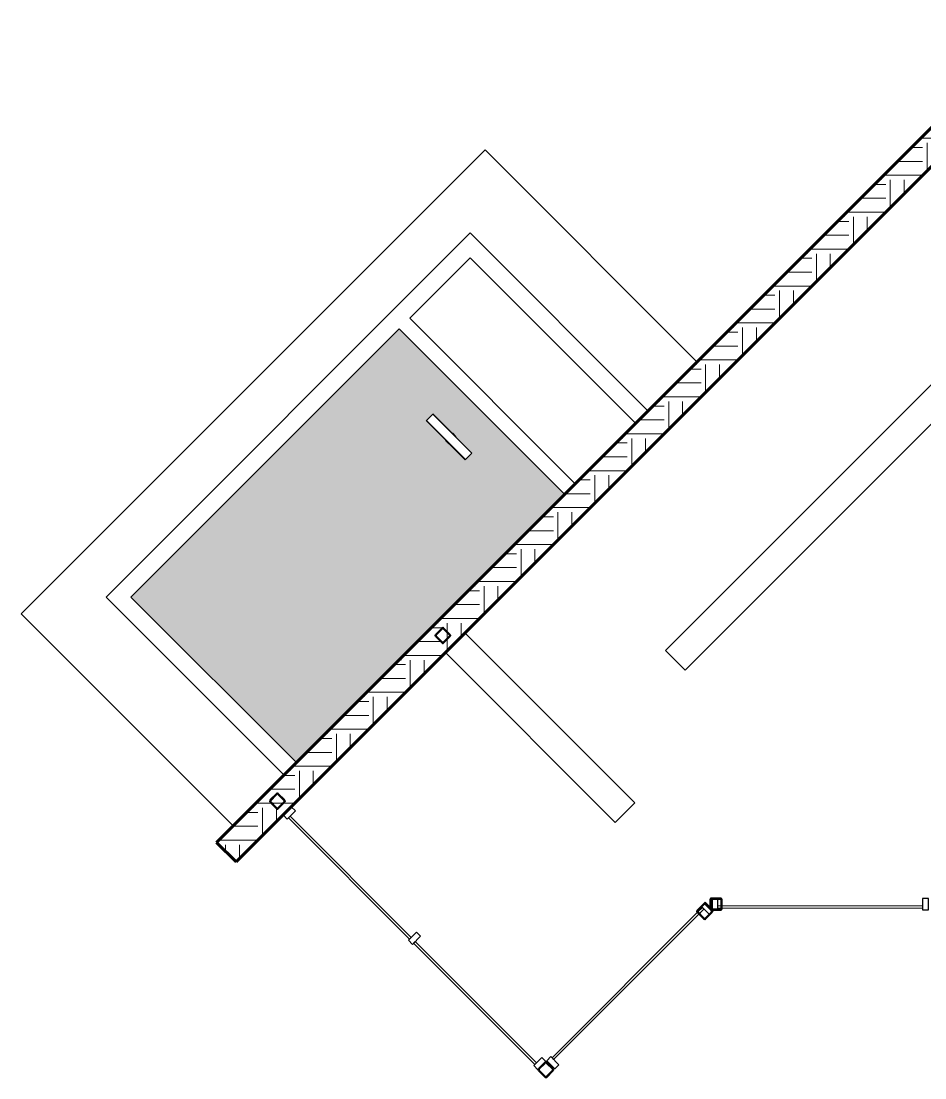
# Model space of a CAD drawing. Header units: inches. Extents: x -10318 to -7858, y -1627 to -453.
# Drawn here: x -10318.5 to -9926.9, y -1440.4 to -982.7 of the extents above; entities that cross this region are included whole.
import ezdxf

# ---------------------------------------------------------------- set-up
doc = ezdxf.new("R2010")
doc.units = ezdxf.units.IN
doc.header["$MEASUREMENT"] = 0
for name, color, linetype, lineweight in [('A-CLNG', 13, 'Continuous', 18), ('A-CLNG-PATT', 13, 'Continuous', 18), ('A-DETL-MBND', 5, 'Continuous', 9), ('A-GLAZ-CURT', 52, 'Continuous', 9), ('A-GLAZ-CWMG', 51, 'Continuous', 9), ('A-WALL', 113, 'Continuous', 18), ('A-WALL-PATT', 111, 'Continuous', 60), ('M-EQPM', 50, 'Continuous', 9), ('S-COLS', 52, 'Continuous', 9)]:
    doc.layers.add(name, color=color, linetype=linetype, lineweight=lineweight)

# ---------------------------------------------------------------- blocks, each defined once
blk = doc.blocks.new('System Panel - Glazed-7582751-3 Upper Dim')
at = {"layer": 'A-GLAZ-CURT', "lineweight": 18}
for p, q in [((-42.9, -0.75), (-44.36, -0.75)), ((-44.36, -0.75), (-44.36, -1.75)), ((-44.36, -1.75), (-42.9, -1.75)), ((44.36, -0.75), (-42.66, -0.75)), ((-42.66, -1.75), (44.36, -1.75)), ((44.36, -1.75), (44.36, -0.75))]:
    blk.add_line(p, q, dxfattribs=at)
blk = doc.blocks.new('Rectangular Mullion - 2_5_ x 5_ rectangular-6705977-3 Upper Dim')
at = {"layer": 'A-GLAZ-CWMG', "lineweight": 30}
for p, q in [((-2.5, 2.267), (-2.5, -2.267)), ((0, -2.267), (0, 2.267))]:
    blk.add_line(p, q, dxfattribs=at)
blk = doc.blocks.new('Rectangular Mullion - 2_5_ x 5_ rectangular-6705968-3 Upper Dim')
at = {"layer": 'A-GLAZ-CWMG', "lineweight": 30}
for p, q in [((-1.25, 2.5), (1.25, 2.5)), ((-1.25, -2.5), (-1.25, 2.5)), ((1.25, 2.5), (1.25, -2.5)), ((1.25, -2.5), (-1.25, -2.5))]:
    blk.add_line(p, q, dxfattribs=at)
blk = doc.blocks.new('Rectangular Mullion - 2_5_ x 5_ rectangular-7387028-3 Upper Dim')
at = {"layer": 'A-GLAZ-CWMG', "lineweight": 30}
for p, q in [((0, 2.5), (-2.5, 2.5)), ((-2.5, 2.5), (-2.5, -2.5)), ((0, 2.034), (0, 2.5)), ((-2.5, -2.5), (0, -2.5)), ((0, -2.5), (0, -2.034))]:
    blk.add_line(p, q, dxfattribs=at)
blk = doc.blocks.new('System Panel - Glazed-7563583-3 Upper Dim')
at = {"layer": 'A-GLAZ-CURT', "lineweight": 18}
for p, q in [((37.15, 1.75), (-37.15, 1.75)), ((-37.15, 1.75), (-37.15, 0.75)), ((-37.15, 0.75), (37.15, 0.75)), ((37.15, 0.75), (37.15, 1.75))]:
    blk.add_line(p, q, dxfattribs=at)
blk = doc.blocks.new('System Panel - Glazed-7387030-3 Upper Dim')
at = {"layer": 'A-GLAZ-CURT', "lineweight": 18}
for p, q in [((37.125, 1.75), (-37.125, 1.75)), ((-37.125, 1.75), (-37.125, 0.75)), ((-37.125, 0.75), (37.125, 0.75)), ((37.125, 0.75), (37.125, 1.75))]:
    blk.add_line(p, q, dxfattribs=at)
blk = doc.blocks.new('Rectangular Mullion - 2_5_ x 5_ rectangular-7387031-3 Upper Dim')
at = {"layer": 'A-GLAZ-CWMG', "lineweight": 30}
for p, q in [((-2.5, 2.5), (0, 2.5)), ((-2.5, -2.5), (-2.5, 2.5)), ((0, 2.5), (0, -2.5)), ((0, -2.5), (-2.5, -2.5))]:
    blk.add_line(p, q, dxfattribs=at)
blk = doc.blocks.new('Rectangular Mullion - 2_5_ x 5_ rectangular-7387024-3 Upper Dim')
at = {"layer": 'A-GLAZ-CWMG', "lineweight": 30}
for p, q in [((-1.25, 2.5), (1.25, 2.5)), ((-1.25, -2.5), (-1.25, 2.5)), ((1.25, 2.5), (1.25, -2.5)), ((1.25, -2.5), (-1.25, -2.5))]:
    blk.add_line(p, q, dxfattribs=at)
blk = doc.blocks.new('HSS-Hollow Structural Section-Column - HSS5X5X1_4-7563565-3 Upper Dim')
at = {"layer": 'S-COLS'}
h = blk.add_hatch(dxfattribs=at)
h.set_pattern_fill('FP_3', color=256, style=0, pattern_type=2)
h.set_pattern_definition([(0, (7754.595, -5735.874), (0, 8.96), []), (0, (7761.383, -5729.086), (0, 8.96), [])])
h.paths.add_polyline_path([(-2.36, -2.36), (-2.03, -2.5), (2.03, -2.5), (2.36, -2.36), (2.5, -2.03), (2.5, 2.03), (2.36, 2.36), (2.03, 2.5), (-2.03, 2.5), (-2.36, 2.36), (-2.5, 2.03), (-2.5, -2.03)])
h.paths.add_polyline_path([(-2.2, -2.2), (-2.27, -2.03), (-2.27, 2.03), (-2.2, 2.2), (-2.03, 2.27), (2.03, 2.27), (2.2, 2.2), (2.27, 2.03), (2.27, -2.03), (2.2, -2.2), (2.03, -2.27), (-2.03, -2.27)])
at = {"layer": 'S-COLS', "lineweight": 40}
for p, q in [((-2.5, 2.03), (-2.5, -2.03)), ((-2.27, -2.03), (-2.27, 2.03)), ((2.03, 2.5), (-2.03, 2.5)), ((-2.03, 2.27), (2.03, 2.27)), ((2.27, 2.03), (2.27, -2.03)), ((2.5, -2.03), (2.5, 2.03)), ((2.03, -2.27), (-2.03, -2.27)), ((-2.03, -2.5), (2.03, -2.5))]:
    blk.add_line(p, q, dxfattribs=at)
for centre, radius, start, end in [((-2.03, 2.03), 0.466, 90, 180), ((-2.03, 2.03), 0.233, 90, 180), ((2.03, 2.03), 0.466, 360, 90), ((2.03, 2.03), 0.233, 0, 90), ((-2.03, -2.03), 0.466, 180, 270), ((-2.03, -2.03), 0.233, 180, 270), ((2.03, -2.03), 0.466, 270, 360), ((2.03, -2.03), 0.233, 270, 360)]:
    blk.add_arc(centre, radius, start, end, dxfattribs=at)
blk = doc.blocks.new('Rectangular Mullion - 2_5_ x 5_ rectangular-V1-3 Upper Dim')
at = {"layer": 'A-GLAZ-CWMG', "lineweight": 30}
for p, q in [((0, 2.5), (-2.5, 2.5)), ((-2.5, 2.5), (-2.5, -2.5)), ((0, -2.5), (0, 2.5)), ((-2.5, -2.5), (0, -2.5))]:
    blk.add_line(p, q, dxfattribs=at)
blk = doc.blocks.new('HSS-Hollow Structural Section-Column - HSS5X5X1_4-7618822-3 Upper Dim')
at = {"layer": 'S-COLS'}
h = blk.add_hatch(dxfattribs=at)
h.set_pattern_fill('FP_5', color=256, style=0, pattern_type=2)
h.set_pattern_definition([(0, (7754.595, -5900.415), (0, 8.96), []), (0, (7761.383, -5893.627), (0, 8.96), [])])
h.paths.add_polyline_path([(-2.36, -2.36), (-2.03, -2.5), (2.03, -2.5), (2.36, -2.36), (2.5, -2.03), (2.5, 2.03), (2.36, 2.36), (2.03, 2.5), (-2.03, 2.5), (-2.36, 2.36), (-2.5, 2.03), (-2.5, -2.03)])
h.paths.add_polyline_path([(-2.2, -2.2), (-2.27, -2.03), (-2.27, 2.03), (-2.2, 2.2), (-2.03, 2.27), (2.03, 2.27), (2.2, 2.2), (2.27, 2.03), (2.27, -2.03), (2.2, -2.2), (2.03, -2.27), (-2.03, -2.27)])
at = {"layer": 'S-COLS', "lineweight": 40}
for p, q in [((-2.5, 2.03), (-2.5, -2.03)), ((-2.27, -2.03), (-2.27, 2.03)), ((2.03, 2.5), (-2.03, 2.5)), ((-2.03, 2.27), (2.03, 2.27)), ((2.27, 2.03), (2.27, -2.03)), ((2.5, -2.03), (2.5, 2.03)), ((2.03, -2.27), (-2.03, -2.27)), ((-2.03, -2.5), (2.03, -2.5))]:
    blk.add_line(p, q, dxfattribs=at)
for centre, radius, start, end in [((-2.03, 2.03), 0.466, 90, 180), ((-2.03, 2.03), 0.233, 90, 180), ((2.03, 2.03), 0.466, 360, 90), ((2.03, 2.03), 0.233, 0, 90), ((-2.03, -2.03), 0.466, 180, 270), ((-2.03, -2.03), 0.233, 180, 270), ((2.03, -2.03), 0.233, 270, 360), ((2.03, -2.03), 0.466, 270, 360)]:
    blk.add_arc(centre, radius, start, end, dxfattribs=at)
blk = doc.blocks.new('HSS-Hollow Structural Section-Column - HSS5X5X1_4-V2-3 Upper Dim')
at = {"layer": 'S-COLS'}
h = blk.add_hatch(dxfattribs=at)
h.set_pattern_fill('FP_6', color=256, style=0, pattern_type=2)
h.set_pattern_definition([(0, (7653.18, -5900.415), (0, 8.96), []), (0, (7659.968, -5893.627), (0, 8.96), [])])
h.paths.add_polyline_path([(-2.36, -2.36), (-2.03, -2.5), (2.03, -2.5), (2.36, -2.36), (2.5, -2.03), (2.5, 2.03), (2.36, 2.36), (2.03, 2.5), (-2.03, 2.5), (-2.36, 2.36), (-2.5, 2.03), (-2.5, -2.03)])
h.paths.add_polyline_path([(-2.2, -2.2), (-2.27, -2.03), (-2.27, 2.03), (-2.2, 2.2), (-2.03, 2.27), (2.03, 2.27), (2.2, 2.2), (2.27, 2.03), (2.27, -2.03), (2.2, -2.2), (2.03, -2.27), (-2.03, -2.27)])
at = {"layer": 'S-COLS', "lineweight": 40}
for p, q in [((-2.5, 2.03), (-2.5, -2.03)), ((-2.27, -2.03), (-2.27, 2.03)), ((2.03, 2.5), (-2.03, 2.5)), ((-2.03, 2.27), (2.03, 2.27)), ((2.27, 2.03), (2.27, -2.03)), ((2.5, -2.03), (2.5, 2.03)), ((2.03, -2.27), (-2.03, -2.27)), ((-2.03, -2.5), (2.03, -2.5))]:
    blk.add_line(p, q, dxfattribs=at)
for centre, radius, start, end in [((-2.03, 2.03), 0.466, 90, 180), ((-2.03, 2.03), 0.233, 90, 180), ((2.03, 2.03), 0.466, 360, 90), ((2.03, 2.03), 0.233, 0, 90), ((-2.03, -2.03), 0.466, 180, 270), ((-2.03, -2.03), 0.233, 180, 270), ((2.03, -2.03), 0.466, 270, 360), ((2.03, -2.03), 0.233, 270, 360)]:
    blk.add_arc(centre, radius, start, end, dxfattribs=at)
blk = doc.blocks.new('System Panel - Glazed-7582754-3 Upper Dim')
at = {"layer": 'A-GLAZ-CURT', "lineweight": 18}
for p, q in [((43.11, 1.75), (-46.05, 1.75)), ((-46.05, 1.75), (-46.05, 0.75)), ((-46.05, 0.75), (43.11, 0.75)), ((46.05, 1.75), (43.33, 1.75)), ((43.34, 0.75), (46.05, 0.75)), ((46.05, 0.75), (46.05, 1.75))]:
    blk.add_line(p, q, dxfattribs=at)
blk = doc.blocks.new('Rectangular Mullion - 2_5_ x 5_ rectangular-V3-3 Upper Dim')
at = {"layer": 'A-GLAZ-CWMG', "lineweight": 30}
for p, q in [((-2.5, -2.13), (-2.5, 2.41)), ((-0.58, 2.5), (0, 2.5)), ((0, 2.5), (0, 2.21)), ((0, 1.89), (0, 0.88)), ((0, 0.55), (0, -2.5)), ((-2.5, -2.5), (-2.5, -2.36)), ((0, -2.5), (-2.5, -2.5))]:
    blk.add_line(p, q, dxfattribs=at)
blk = doc.blocks.new('Linear_Slot_Diffuser_-_SDS_23171 - Type 14 - Flush Mount Lay-In-3524785-3 Upper Dim')
at = {"layer": 'M-EQPM'}
for p, q in [((-12, 1.94), (-12, -1.94)), ((-11.97, 1.94), (-12, 1.94)), ((-11.97, 2.03), (-11.97, 1.94)), ((-11.97, 2.03), (11.97, 2.03)), ((-11.97, -1.94), (-11.97, 1.94)), ((-11.97, 1.94), (-11.97, -1.94)), ((-11.97, 1.94), (11.97, 1.94)), ((0, 2.2), (0, 2.17)), ((0, 2.2), (2, 2.2)), ((0, 2.17), (0, 2.03)), ((0, 2.17), (2, 2.17)), ((2, 2.17), (2, 2.2)), ((2, 2.03), (2, 2.17)), ((11.97, 1.94), (11.97, 2.03)), ((11.97, 1.94), (11.97, -1.94)), ((12, 1.94), (11.97, 1.94)), ((11.97, -1.94), (11.97, 1.94)), ((12, -1.94), (12, 1.94)), ((-12, -1.94), (-11.97, -1.94)), ((-11.97, -1.94), (-11.97, -2.03)), ((11.97, -1.94), (-11.97, -1.94)), ((-11.97, -2.03), (11.97, -2.03)), ((0, -2.03), (0, -2.17)), ((0, -2.17), (0, -2.2)), ((0, -2.17), (2, -2.17)), ((0, -2.2), (2, -2.2)), ((2, -2.17), (2, -2.03)), ((2, -2.2), (2, -2.17)), ((11.97, -1.94), (12, -1.94)), ((11.97, -2.03), (11.97, -1.94))]:
    blk.add_line(p, q, dxfattribs=at)
blk = doc.blocks.new('HSS-Hollow Structural Section-Column - HSS5X5X1_4-V4-3 Upper Dim')
at = {"layer": 'S-COLS'}
h = blk.add_hatch(dxfattribs=at)
h.set_pattern_fill('FP_13', color=256, style=0, pattern_type=2)
h.set_pattern_definition([(45, (9465.537, 1355.74), (-6.335677, 6.335677), []), (45, (9465.537, 1365.34), (-6.335677, 6.335677), [])])
h.paths.add_polyline_path([(2.03, -2.5), (2.36, -2.36), (2.5, -2.03), (2.5, 2.03), (2.36, 2.36), (2.03, 2.5), (-2.03, 2.5), (-2.36, 2.36), (-2.5, 2.03), (-2.5, -2.03), (-2.36, -2.36), (-2.03, -2.5)])
h.paths.add_polyline_path([(2.03, -2.27), (-2.03, -2.27), (-2.2, -2.2), (-2.27, -2.03), (-2.27, 2.03), (-2.2, 2.2), (-2.03, 2.27), (2.03, 2.27), (2.2, 2.2), (2.27, 2.03), (2.27, -2.03), (2.2, -2.2)])
at = {"layer": 'S-COLS', "lineweight": 40}
for p, q in [((-2.5, 2.03), (-2.5, -2.03)), ((-2.27, -2.03), (-2.27, 2.03)), ((2.03, 2.5), (-2.03, 2.5)), ((-2.03, 2.27), (2.03, 2.27)), ((2.27, 2.03), (2.27, -2.03)), ((2.5, -2.03), (2.5, 2.03)), ((2.03, -2.27), (-2.03, -2.27)), ((-2.03, -2.5), (2.03, -2.5))]:
    blk.add_line(p, q, dxfattribs=at)
for centre, radius, start, end in [((-2.03, 2.03), 0.466, 90, 180), ((-2.03, 2.03), 0.233, 90, 180), ((2.03, 2.03), 0.466, 360, 90), ((2.03, 2.03), 0.233, 0, 90), ((-2.03, -2.03), 0.466, 180, 270), ((-2.03, -2.03), 0.233, 180, 270), ((2.03, -2.03), 0.466, 270, 360), ((2.03, -2.03), 0.233, 270, 360)]:
    blk.add_arc(centre, radius, start, end, dxfattribs=at)
blk = doc.blocks.new('HSS-Hollow Structural Section-Column - HSS5X5X1_4-7640956-3 Upper Dim')
at = {"layer": 'S-COLS'}
h = blk.add_hatch(dxfattribs=at)
h.set_pattern_fill('FP_14', color=256, style=0, pattern_type=2)
h.set_pattern_definition([(0, (7657.442, -5735.734), (0, 8.96), []), (0, (7664.23, -5728.946), (0, 8.96), [])])
h.paths.add_polyline_path([(-2.36, -2.36), (-2.03, -2.5), (2.03, -2.5), (2.36, -2.36), (2.5, -2.03), (2.5, 2.03), (2.36, 2.36), (2.03, 2.5), (-2.03, 2.5), (-2.36, 2.36), (-2.5, 2.03), (-2.5, -2.03)])
h.paths.add_polyline_path([(-2.2, -2.2), (-2.27, -2.03), (-2.27, 2.03), (-2.2, 2.2), (-2.03, 2.27), (2.03, 2.27), (2.2, 2.2), (2.27, 2.03), (2.27, -2.03), (2.2, -2.2), (2.03, -2.27), (-2.03, -2.27)])
at = {"layer": 'S-COLS', "lineweight": 40}
for p, q in [((-2.5, 2.03), (-2.5, -2.03)), ((-2.27, -2.03), (-2.27, 2.03)), ((2.03, 2.5), (-2.03, 2.5)), ((-2.03, 2.27), (2.03, 2.27)), ((2.27, 2.03), (2.27, -2.03)), ((2.5, -2.03), (2.5, 2.03)), ((2.03, -2.27), (-2.03, -2.27)), ((-2.03, -2.5), (2.03, -2.5))]:
    blk.add_line(p, q, dxfattribs=at)
for centre, radius, start, end in [((-2.03, 2.03), 0.466, 90, 180), ((-2.03, 2.03), 0.233, 90, 180), ((2.03, 2.03), 0.466, 360, 90), ((2.03, 2.03), 0.233, 0, 90), ((-2.03, -2.03), 0.466, 180, 270), ((-2.03, -2.03), 0.233, 180, 270), ((2.03, -2.03), 0.233, 270, 360), ((2.03, -2.03), 0.466, 270, 360)]:
    blk.add_arc(centre, radius, start, end, dxfattribs=at)

msp = doc.modelspace()

# ---------------------------------------------------------------- hatches: boundary and pattern name
at = {"layer": 'A-CLNG-PATT'}
h = msp.add_hatch(dxfattribs=at)
h.set_pattern_fill('FP_9', color=256, style=0, pattern_type=2)
h.set_pattern_definition([(0, (-551.876, -9.399), (10.24, 2.56), [0.8448, -6.835, 0.8448, -6.835, -40.96]), (0, (-551.876, -9.399), (10.24, 2.56), [-15.36, 0.8448, -14.515, 0.8448, -6.835, -17.92]), (0, (-551.876, -9.399), (10.24, 2.56), [-38.4, 0.8448, -4.275, 0.8448, -11.955]), (120, (-548.036, -8.119), (-7.33702503, 7.58810013), [0.8448, -6.835, 0.8448, -6.835, -40.96]), (120, (-548.036, -8.119), (-7.33702503, 7.58810013), [-15.36, 0.8448, -14.515, 0.8448, -6.835, -17.92]), (120, (-548.036, -8.119), (-7.33702503, 7.58810013), [-38.4, 0.8448, -4.275, 0.8448, -11.955]), (240, (-546.756, -2.999), (-2.90297497, -10.14810013), [0.8448, -6.835, 0.8448, -6.835, -40.96]), (240, (-546.756, -2.999), (-2.90297497, -10.14810013), [-15.36, 0.8448, -14.515, 0.8448, -6.835, -17.92]), (240, (-546.756, -2.999), (-2.90297497, -10.14810013), [-38.4, 0.8448, -4.275, 0.8448, -11.955])])
h.paths.add_polyline_path([(-10199.2064, -1303.797), (-10083.009, -1187.5995), (-10154.6779, -1115.9306), (-10270.8754, -1232.128), (-10206.6859, -1296.3175)])
h.paths.add_polyline_path([(-10125.9999, -1172.6076), (-10133.0488, -1165.5587), (-10133.1667, -1165.6766), (-10134.5809, -1164.2623), (-10134.463, -1164.1445), (-10142.9262, -1155.6813), (-10142.8589, -1155.6139), (-10142.869, -1155.5798), (-10140.1409, -1152.8518), (-10140.1188, -1152.8739), (-10140.0525, -1152.8076), (-10131.5893, -1161.2708), (-10131.4704, -1161.1518), (-10130.0562, -1162.566), (-10130.1751, -1162.685), (-10123.1262, -1169.7339), (-10123.1924, -1169.8002), (-10123.1703, -1169.8223), (-10125.9104, -1172.5624), (-10125.9325, -1172.5403), (-10125.9546, -1172.5624)])
at = {"layer": 'A-WALL-PATT', "lineweight": 9}
h = msp.add_hatch(dxfattribs=at)
h.set_pattern_fill('FP_1', color=256, style=0, pattern_type=2)
h.set_pattern_definition([(0, (-551.876, -9.399), (16, 16), [16, -16]), (0, (-551.876, -3.399), (16, 16), [16, -16]), (0, (-551.876, 2.601), (16, 16), [16, -16]), (90, (-549.876, 4.601), (-16, 16), [16, -16]), (90, (-543.876, 4.601), (-16, 16), [16, -16]), (90, (-537.876, 4.601), (-16, 16), [16, -16])])
h.paths.add_polyline_path([(-10225.299, -1346.8601), (-9906.5218, -1028.0829), (-9915.0071, -1019.5976), (-10233.7843, -1338.3749)])
h.paths.add_polyline_path([(-10207.4265, -1323.8449), (-10207.7561, -1323.7084), (-10210.6326, -1320.8319), (-10210.7691, -1320.5024), (-10210.6326, -1320.1728), (-10207.7561, -1317.2963), (-10207.4265, -1317.1598), (-10207.097, -1317.2963), (-10204.2205, -1320.1728), (-10204.084, -1320.5024), (-10204.2205, -1320.8319), (-10207.097, -1323.7084), (-10207.2618, -1323.7766)])
h.paths.add_polyline_path([(-10207.4265, -1323.6119), (-10207.2618, -1323.5436), (-10204.3853, -1320.6671), (-10204.317, -1320.5024), (-10204.3853, -1320.3376), (-10207.2618, -1317.4611), (-10207.4265, -1317.3928), (-10207.5913, -1317.4611), (-10210.4678, -1320.3376), (-10210.5361, -1320.5024), (-10210.4678, -1320.6671), (-10207.5913, -1323.5436)])
h.paths.add_polyline_path([(-10135.7151, -1252.1334), (-10136.0446, -1251.9969), (-10138.9211, -1249.1204), (-10139.0576, -1248.7909), (-10138.9211, -1248.4614), (-10136.0446, -1245.5849), (-10135.7151, -1245.4484), (-10135.3856, -1245.5849), (-10132.5091, -1248.4614), (-10132.3726, -1248.7909), (-10132.5091, -1249.1204), (-10135.3856, -1251.9969), (-10135.5503, -1252.0652)])
h.paths.add_polyline_path([(-10135.7151, -1251.9004), (-10135.5503, -1251.8322), (-10132.6738, -1248.9557), (-10132.6056, -1248.7909), (-10132.6738, -1248.6261), (-10135.5503, -1245.7496), (-10135.7151, -1245.6814), (-10135.8798, -1245.7496), (-10138.7564, -1248.6261), (-10138.8246, -1248.7909), (-10138.7564, -1248.9557), (-10135.8798, -1251.8322)])
h.paths.add_polyline_path([(-9879.2982, -1000.8593), (-9869.5755, -991.1366), (-9878.0607, -982.6513), (-9887.7835, -992.374), (-9883.3593, -996.7982)])

# ---------------------------------------------------------------- linework, layer by layer
at = {"layer": 'A-CLNG'}
for p, q in [((-10154.6779, -1115.9306), (-10270.8754, -1232.128)), ((-10083.009, -1187.5995), (-10154.6779, -1115.9306)), ((-10270.8754, -1232.128), (-10199.2064, -1303.797))]:
    msp.add_line(p, q, dxfattribs=at)
at = {"layer": 'A-DETL-MBND'}
for p, q in [((-10117.4664, -1038.3849), (-10318.4573, -1239.3758)), ((-10025.6304, -1130.221), (-10117.4664, -1038.3849)), ((-10039.2972, -1255.27), (-9839.5129, -1055.4857)), ((-9834.5424, -1067.4857), (-10030.8119, -1263.7552)), ((-10318.4573, -1239.3758), (-10226.6213, -1331.2119)), ((-10126.1321, -1247.6932), (-10052.5196, -1321.3057)), ((-10061.0049, -1329.791), (-10134.6174, -1256.1785)), ((-10030.8119, -1263.7552), (-10039.2972, -1255.27)), ((-10052.5196, -1321.3057), (-10061.0049, -1329.791))]:
    msp.add_line(p, q, dxfattribs=at)
at = {"layer": 'A-WALL', "lineweight": 60}
for p, q in [((-9915.0071, -1019.5976), (-10233.7843, -1338.3749)), ((-10225.299, -1346.8601), (-9906.5218, -1028.0829)), ((-10233.7843, -1338.3749), (-10225.299, -1346.8601))]:
    msp.add_line(p, q, dxfattribs=at)
at = {"layer": 'A-WALL'}
for p, q in [((-10281.6588, -1232.128), (-10123.9188, -1074.388)), ((-10123.9188, -1074.388), (-10046.8581, -1151.4487)), ((-10123.9188, -1085.1714), (-10150.0817, -1111.3344)), ((-10052.2498, -1156.8404), (-10123.9188, -1085.1714)), ((-10150.0817, -1111.3344), (-10078.4128, -1183.0033)), ((-10204.5981, -1309.1887), (-10281.6588, -1232.128))]:
    msp.add_line(p, q, dxfattribs=at)

# ---------------------------------------------------------------- block references
at = {"layer": 'A-GLAZ-CURT'}
for name, p, rotation in [('System Panel - Glazed-7387030-3 Upper Dim', (-10175.1648, -1352.7641), 135.0000000000011), ('System Panel - Glazed-7582754-3 Upper Dim', (-10054.6287, -1400.4012), 45.00000000000085), ('System Panel - Glazed-7563583-3 Upper Dim', (-10120.8797, -1407.0492), 135.0000000000011)]:
    msp.add_blockref(name, p, dxfattribs=dict(at, rotation=rotation))
msp.add_blockref('System Panel - Glazed-7582751-3 Upper Dim', (-9972.2484, -1365.1392), dxfattribs=at)
at = {"layer": 'A-GLAZ-CWMG', "extrusion": (0, 0, -1)}
for name, p, rotation in [('Rectangular Mullion - 2_5_ x 5_ rectangular-7387031-3 Upper Dim', (10203.1839, -1324.745), 44.99999999999885), ('Rectangular Mullion - 2_5_ x 5_ rectangular-6705968-3 Upper Dim', (9926.6338, -1365.1392), 180), ('Rectangular Mullion - 2_5_ x 5_ rectangular-V3-3 Upper Dim', (10020.3006, -1366.0731), 134.9999999999991), ('Rectangular Mullion - 2_5_ x 5_ rectangular-7387024-3 Upper Dim', (10148.0296, -1379.8993), 44.99999999999906)]:
    msp.add_blockref(name, p, dxfattribs=dict(at, rotation=rotation))
at = {"layer": 'A-GLAZ-CWMG'}
for name, p, rotation in [('Rectangular Mullion - 2_5_ x 5_ rectangular-6705977-3 Upper Dim', (-10019.1131, -1365.1392), 180), ('Rectangular Mullion - 2_5_ x 5_ rectangular-7387028-3 Upper Dim', (-10092.846, -1435.0829), 315.0000000000012), ('Rectangular Mullion - 2_5_ x 5_ rectangular-V1-3 Upper Dim', (-10088.9569, -1434.7294), 225.0000000000008)]:
    msp.add_blockref(name, p, dxfattribs=dict(at, rotation=rotation))
at = {"layer": 'M-EQPM', "extrusion": (0, 0, -1), "rotation": 225.0000000000452}
msp.add_blockref('Linear_Slot_Diffuser_-_SDS_23171 - Type 14 - Flush Mount Lay-In-3524785-3 Upper Dim', (10133.0256, -1162.7071), dxfattribs=at)
at = {"layer": 'S-COLS', "lineweight": 40}
for name, p, rotation in [('HSS-Hollow Structural Section-Column - HSS5X5X1_4-V2-3 Upper Dim', (-10135.7151, -1248.7909), 44.9999999999999), ('HSS-Hollow Structural Section-Column - HSS5X5X1_4-7618822-3 Upper Dim', (-10207.4265, -1320.5024), 44.9999999999999), ('HSS-Hollow Structural Section-Column - HSS5X5X1_4-7640956-3 Upper Dim', (-10022.2814, -1368.2519), 45.00000000000031), ('HSS-Hollow Structural Section-Column - HSS5X5X1_4-7563565-3 Upper Dim', (-10091.0782, -1436.8507), 44.9999999999999)]:
    msp.add_blockref(name, p, dxfattribs=dict(at, rotation=rotation))
msp.add_blockref('HSS-Hollow Structural Section-Column - HSS5X5X1_4-V4-3 Upper Dim', (-10017.4127, -1365.1392), dxfattribs=at)

doc.saveas('drawing.dxf')
